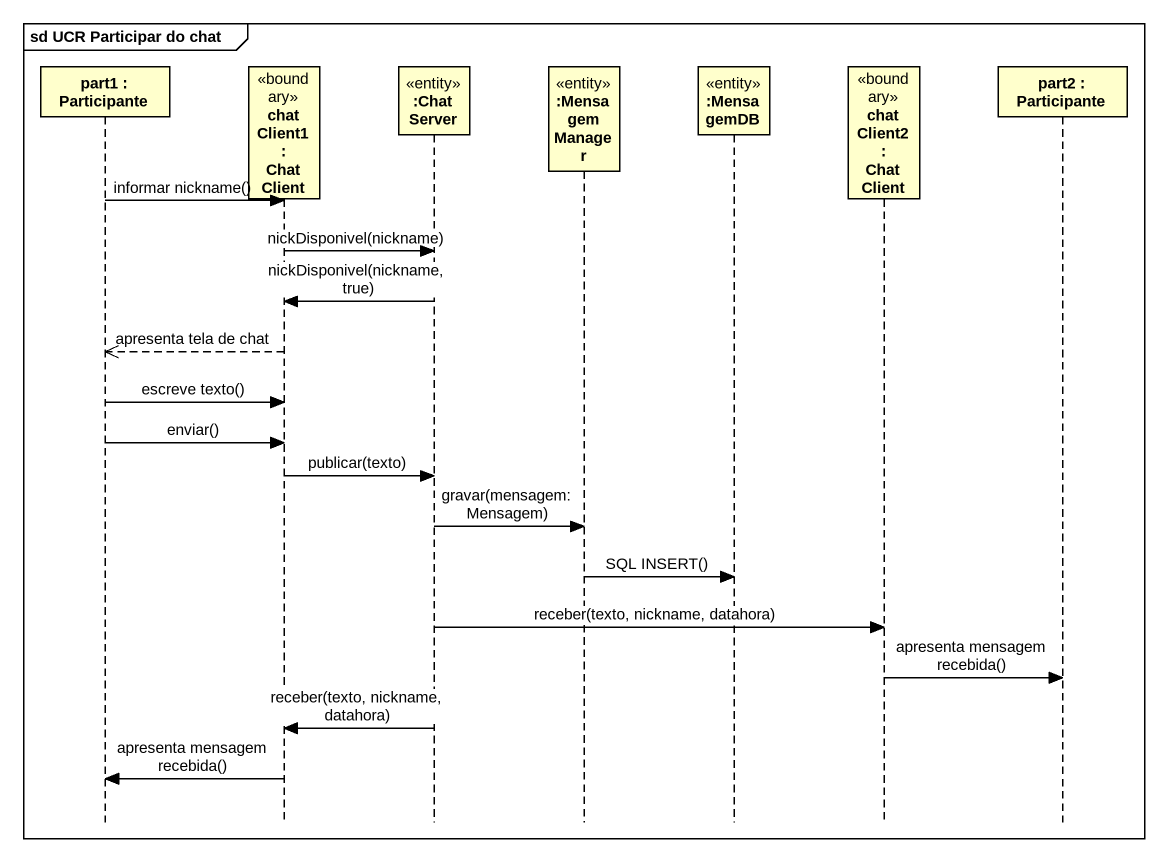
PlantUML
@startuml
mainframe sd UCR Participar do chat
hide footbox
participant "part1 : Participante" as part1
participant "chatClient1 : ChatClient" as chatClient1 <<boundary>>
participant ":ChatServer" as ChatServer <<entity>>
participant ":MensagemManager" as MensagemManager <<entity>>
participant ":MensagemDB" as MensagemDB <<entity>>
participant "chatClient2 : ChatClient" as chatClient2 <<boundary>>
participant "part2 : Participante" as part2

part1 -> chatClient1 : informar nickname()
chatClient1 -> ChatServer : nickDisponivel(nickname)
ChatServer -> chatClient1 : nickDisponivel(nickname, true)
chatClient1 -->> part1 : apresenta tela de chat
part1 -> chatClient1 : escreve texto()
part1 -> chatClient1 : enviar()
chatClient1 -> ChatServer : publicar(texto)
ChatServer -> MensagemManager : gravar(mensagem:Mensagem)
MensagemManager -> MensagemDB : SQL INSERT()
ChatServer -> chatClient2 : receber(texto, nickname, datahora)
chatClient2 -> part2 : apresenta mensagem recebida()
ChatServer -> chatClient1 : receber(texto, nickname, datahora)
chatClient1 -> part1 : apresenta mensagem recebida()
@enduml
